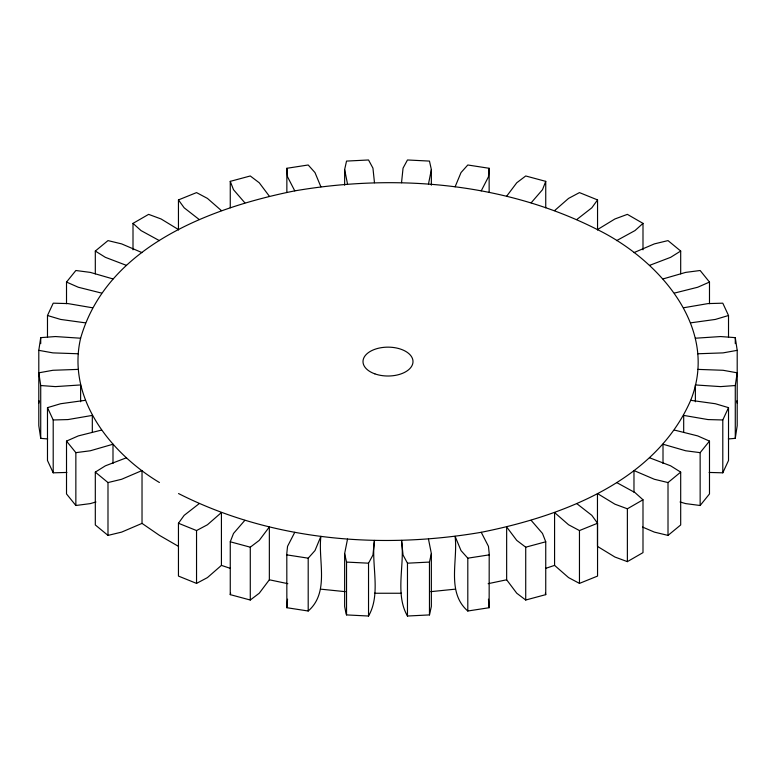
<?xml version="1.0" encoding="UTF-8"?>
<svg xmlns="http://www.w3.org/2000/svg" width="776" height="776" viewBox="0 0 776 776"><rect width="100%" height="100%" fill="white"/><g stroke="black" fill="none" stroke-linecap="round" stroke-linejoin="round"><path stroke-width="1.16" d="M320.895 186.822L314.988 172.582L308.198 164.987L286.858 168.285L287.547 176.831L294.773 190.867C396.216 173.514 504.837 182.573 597.462 229.609C658.698 259.679 719.808 327.821 690.688 400.319C655.206 481.527 562.163 516.118 481.227 532.297C379.784 549.65 271.163 540.581 178.538 493.555M467.802 611.013L467.802 558.177L461.012 550.582L455.105 536.332C458.092 560.757 446.268 592.369 467.802 611.013L489.142 607.715L489.2 553.395L488.453 546.333L481.227 532.297M489.142 607.715L488.453 599.169M401.522 182.748L403.054 168.14L407.468 159.972L429.467 161.088L431.359 169.566L431.359 185.173M368.532 616.028L368.532 563.192L372.946 555.024L374.478 540.406C370.947 564.472 381.365 593.892 368.532 616.028L346.532 614.912L346.028 613.467L344.641 606.434L344.641 553.598L347.532 539.048M287.547 599.169L286.858 607.715L308.198 611.013C329.732 592.369 317.908 560.757 320.895 536.332L314.988 550.582L308.198 558.177L308.198 611.013M47.675 438.944L40.721 438.362L38.8 425.655L38.8 350.345L40.721 337.638L55.416 336.551L80.617 338.22C106.894 246.535 210.121 207.852 294.773 190.867M38.8 403.18L39.149 400.872M159.419 482.507C110.687 453.3 66.6 398.263 80.617 338.22M728.325 438.944L735.279 438.362L735.279 385.526L737.2 372.82L723.057 370.278L697.74 369.386M735.279 438.362L737.2 425.655L737.2 350.345L735.279 337.638L720.584 336.551L695.383 338.22M344.641 185.173L344.641 169.566L346.532 161.088L368.532 159.972L372.946 168.14L374.478 182.748M428.468 184.116L431.359 169.566M428.468 539.048L431.359 553.598L429.467 562.076L429.467 614.912L407.468 616.028C394.635 593.892 405.053 564.472 401.522 540.406L403.054 555.024L407.468 563.192L407.468 616.028M230.259 541.793L250.279 547.187L259.252 540.387L269.35 526.952L269.35 579.788L259.252 593.223L250.279 600.023L230.259 594.639L230.259 541.793L233.508 533.452L244.838 520.356M230.259 594.639L230.647 593.174M506.65 196.212L516.748 182.777L525.721 175.977L545.741 181.361L542.492 189.703L531.162 202.808M429.467 614.912L431.359 606.434L431.359 553.598M455.105 186.822L461.012 172.582L467.802 164.987L489.142 168.285L488.453 176.831L481.227 190.867M47.482 337.123L47.482 315.502L53.205 303.183L67.997 303.591L92.315 307.752M709.118 472.448L722.795 472.817L722.795 419.971L728.518 407.652L715.356 403.733L690.688 400.319M722.795 472.817L728.518 460.498L728.518 407.652M294.773 532.297L287.547 546.333L286.8 553.395L286.858 607.715M178.451 523.247L196.541 530.561L207.434 524.76L221.422 512.548L221.422 565.384L207.434 577.596L196.541 583.397L178.451 576.083L178.451 523.247L184.164 515.351L199.257 503.585M554.578 210.616L568.565 198.404L579.459 192.603L597.549 199.917L591.836 207.803L576.743 219.569M66.513 303.678L66.513 282.066L75.854 270.504L90.297 272.386L112.995 278.933M680.028 501.975L685.703 503.614L700.146 505.496L700.146 452.65L709.487 441.098L697.702 435.908L674.441 430.079M700.146 505.496L709.487 493.934L709.487 441.098M597.462 229.609L614.902 218.977L627.377 214.36L642.994 223.381L634.991 230.579L616.58 240.647M95.312 273.86L95.312 251.046L107.99 240.599L121.648 243.897L142.027 252.617M642.547 527.059L654.352 532.103L668.01 535.401L668.01 482.565L680.688 472.118L670.639 465.833L649.483 457.753M668.01 535.401L680.688 524.954L680.688 472.118M178.538 546.391L159.419 535.353L142.027 523.383L121.648 532.103L107.99 535.401L95.312 524.954L95.312 472.118L105.361 465.833L126.517 457.753M633.973 252.617L654.352 243.897L668.01 240.599L680.688 251.046L670.639 257.331L649.483 265.402M133.006 249.804L133.006 223.381L148.623 214.36L161.098 218.977L178.538 229.609M642.994 499.783L642.994 552.619L627.377 561.64L614.902 557.023L597.462 546.391L597.462 493.555L614.902 504.177L627.377 508.794L642.994 499.783L634.991 492.585L616.58 482.507M95.972 501.975L90.297 503.614L75.854 505.496L66.513 493.934L66.513 441.098L78.298 435.908L101.559 430.079M663.005 278.933L685.703 272.386L700.146 270.504L709.487 282.066L697.702 287.246L674.441 293.085M178.451 229.939L178.451 199.917L196.541 192.603L207.434 198.404L221.422 210.616M597.549 523.247L597.549 576.083L579.459 583.397L568.565 577.596L554.578 565.384L554.578 512.548L568.565 524.76L579.459 530.561L597.549 523.247L591.836 515.351L576.743 503.585M66.882 472.448L53.205 472.817L47.482 460.498L47.482 407.652L60.644 403.733L85.311 400.319M683.685 307.752L708.003 303.591L722.795 303.183L728.518 315.502L715.356 319.431L690.688 322.835M545.664 568.362L554.578 565.384M230.259 207.784L230.259 181.361L250.279 175.977L259.252 182.777L269.35 196.212M545.741 541.793L545.741 594.639L525.721 600.023L516.748 593.223L506.65 579.788L506.65 526.952L516.748 540.387L525.721 547.187L545.741 541.793L542.492 533.452L531.162 520.356M737.2 350.345L723.057 352.886L697.74 353.769M488.162 583.678L506.65 579.788M95.312 472.118L107.99 482.565L121.648 479.267L142.027 470.547L142.027 523.383M467.802 558.177L489.142 554.879M735.279 385.526L720.584 386.613L695.383 384.945L695.383 401.755M430.787 591.652L455.105 589.178M66.513 441.098L75.854 452.65L90.297 450.778L112.995 444.231L112.995 463.447M407.468 563.192L429.467 562.076M78.26 369.386L52.943 370.278L38.8 372.82L40.721 385.526L40.721 438.362M722.795 419.971L708.003 419.574L683.685 415.402L683.685 432.222M374.478 593.252L401.522 593.252M47.482 407.652L53.205 419.971L67.997 419.574L92.315 415.402L92.315 432.222M78.26 353.769L52.943 352.886L38.8 350.345M344.641 553.598L346.532 562.076L368.532 563.192M700.146 452.65L685.703 450.778L663.005 444.231L663.005 463.447M320.895 589.178L345.213 591.652M40.721 385.526L55.416 386.613L80.617 384.945L80.617 401.755M85.311 322.835L60.644 319.431L47.482 315.502M286.858 554.879L308.198 558.177M668.01 482.565L654.352 479.267L633.973 470.547L633.973 492.168M269.35 579.788L287.838 583.678M101.559 293.085L78.298 287.246L66.513 282.066M221.422 565.384L230.336 568.362M126.517 265.402L105.361 257.331L95.312 251.046M159.419 240.647L141.009 230.579L133.006 223.381M199.257 219.569L184.164 207.803L178.451 199.917M244.838 202.808L233.508 189.703L230.259 181.361M545.353 593.174L545.741 594.639M344.641 169.566L347.532 184.116M736.851 400.872L737.2 403.18M735.279 337.638L735.279 343.642M728.518 315.502L728.518 337.123M709.487 282.066L709.487 303.678M680.688 251.046L680.688 273.86M642.994 223.381L642.994 249.804M627.377 508.794L627.377 561.64M597.549 199.917L597.549 229.939M579.459 530.561L579.459 583.397M545.741 181.361L545.741 207.784M525.721 547.187L525.721 600.023M489.142 168.285L489.142 192.302M346.532 562.076L346.532 614.912M286.858 168.285L286.858 192.302M250.279 547.187L250.279 600.023M196.541 530.561L196.541 583.397M107.99 482.565L107.99 535.401M75.854 452.65L75.854 505.496M53.205 419.971L53.205 472.817M40.721 337.638L40.721 343.642M374.827 373.848A24.997 14.434 0 0 0 412.987 362.033A24.997 14.434 0 0 0 376.185 348.86A24.997 14.434 0 0 0 374.827 373.848"/></g></svg>
